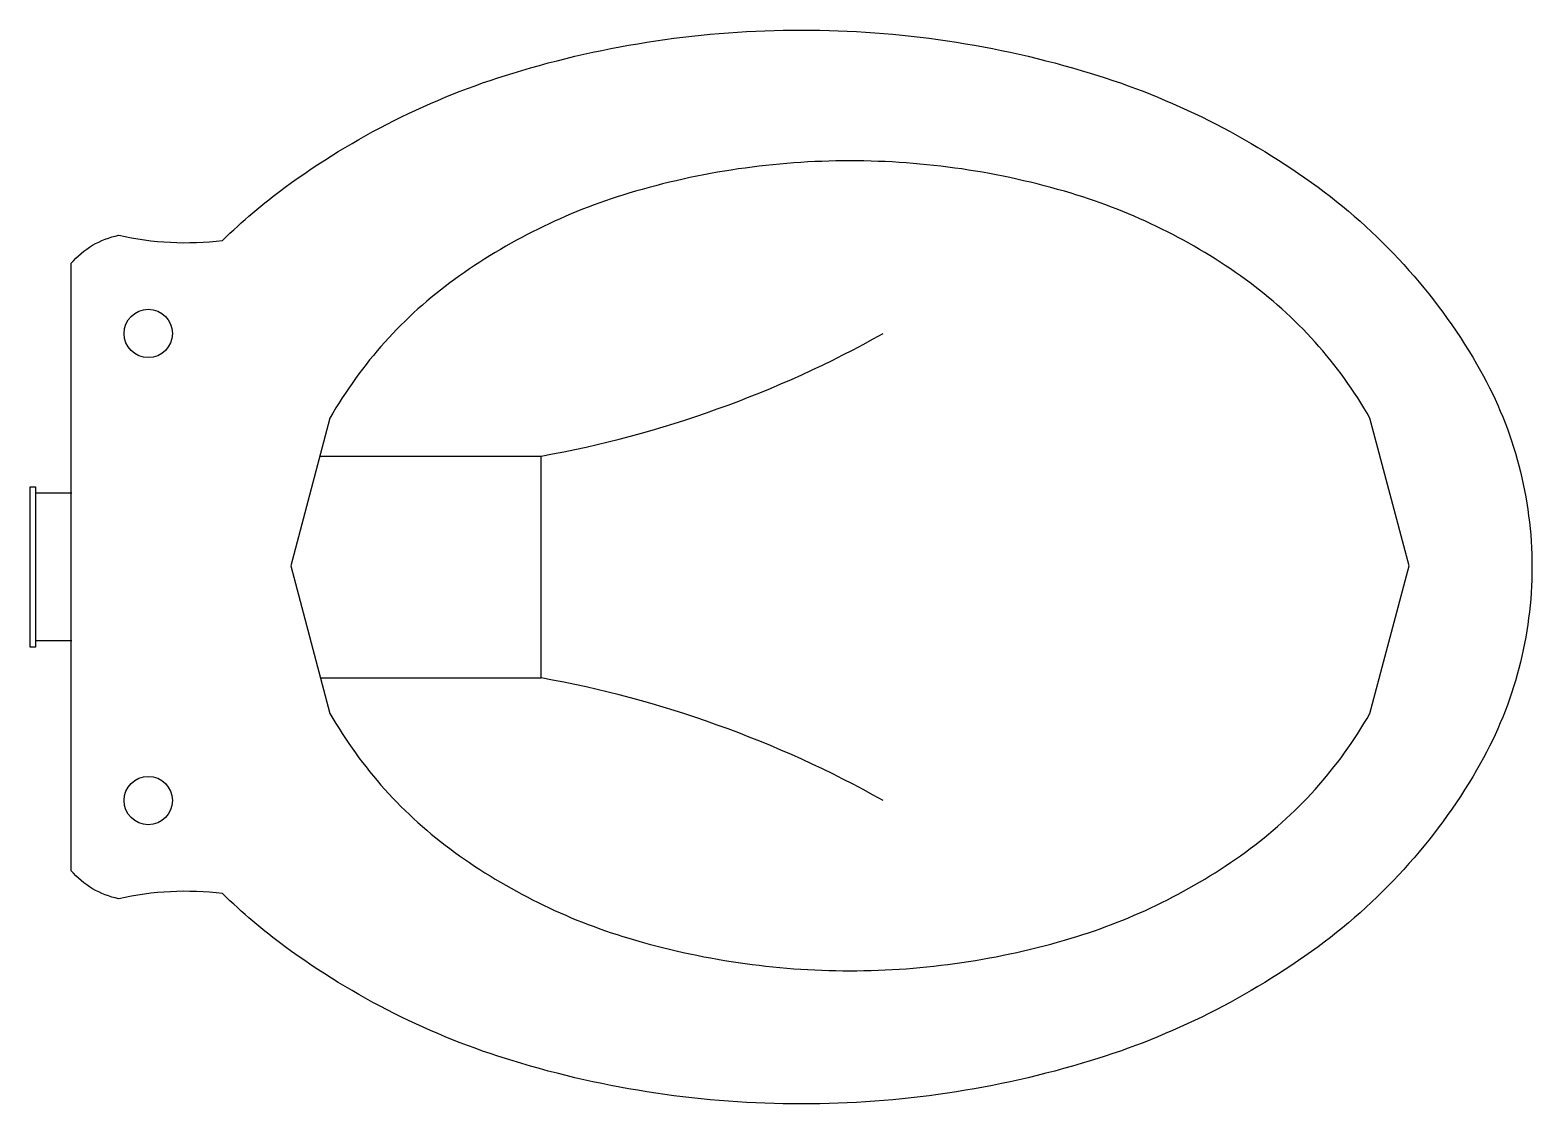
# Model space of a CAD drawing. Extents: x -0.241 to 0.263, y -0.037 to 0.323.
import ezdxf

# ---------------------------------------------------------------- set-up
doc = ezdxf.new("R2010")
doc.units = 0
doc.header["$LTSCALE"] = 0.02
doc.header["$MEASUREMENT"] = 0
doc.layers.get('0').update_dxf_attribs({"linetype": 'CONTINUOUS'})

msp = doc.modelspace()

# ---------------------------------------------------------------- linework, layer by layer
for p, q in [((-0.2267444689411253, 0.1678990696897679), (-0.2389127071706444, 0.1678990696897679)), ((-0.2267444689411253, 0.1184043328711336), (-0.2389127071706444, 0.1184043328711336))]:
    msp.add_line(p, q)
for points in [[(-0.2269286507836507, 0.04135227385500245), (-0.2269286507836506, 0.2449511287058991, -0.167003494111957), (-0.2109725903618727, 0.254362330780727, 0.08570639056989247), (-0.1761343399870992, 0.2526245199523804, -0.03525888583071177), (-0.1551698121743547, 0.2704309218940294, -0.08475645450779253), (-0.078690655915849, 0.3087543442757939, -0.07398845066123703), (0.0180713492163494, 0.3231517012804507, -0.07398845066123691), (0.1148333543485478, 0.3087543442757938, -0.0847564545077924), (0.1913125106070535, 0.2704309218940293, -0.1063466999716132), (0.2457967494647663, 0.2089660360892126, -0.1290516933064135), (0.2630713492163493, 0.1431517012804507, -0.1290516933064138), (0.2457967494647662, 0.0773373664716887, -0.1063466999716131), (0.1913125106070533, 0.01587248066687214, -0.08475645450779241), (0.1148333543485479, -0.02245094171489231, -0.07398845066123717), (0.01807134921634929, -0.03684829871954926, -0.07398845066123691), (-0.07869065591584912, -0.02245094171489237, -0.08475645450779232), (-0.1551698121743548, 0.01587248066687219, -0.03525888583071183), (-0.1761343399870992, 0.03367888260852114, 0.08570639056989242), (-0.2109725903618727, 0.03194107178017458, -0.1670034941119572)], [(0.2219029813361425, 0.1435623906647742), (0.2087367454466249, 0.1930668384869279, 0.1065253511829863), (0.1669580667085128, 0.2395509870144789, 0.08399513691655125), (0.1084900577566158, 0.2684324759723306, 0.07293284187441368), (0.03430930863105691, 0.2793107654556831, 0.07293284187441362), (-0.03987144049450198, 0.2684324759723306, 0.0839951369165514), (-0.09833944944639889, 0.2395509870144789, 0.1065253511829859), (-0.1401181281845112, 0.1930668384869279), (-0.1532843640740288, 0.1435623906647742), (-0.1401181281845111, 0.0940579428426205, 0.1065253511829859), (-0.09833944944639891, 0.04757379431506958, 0.08399513691655125), (-0.03987144049450198, 0.01869230535721786, 0.07293284187441354), (0.03430930863105686, 0.007814015873865376, 0.07293284187441387), (0.1084900577566159, 0.01869230535721789, 0.08399513691655157), (0.1669580667085127, 0.04757379431506953, 0.1065253511829857), (0.2087367454466249, 0.0940579428426205)]]:
    msp.add_lwpolyline(points, format="xyb", close=True)
for points in [[(-0.1435035472780227, 0.1803378167469868), (-0.06923338519235073, 0.1803378167469868)], [(-0.06923338519235073, 0.1059655858139147), (-0.06923338519235073, 0.1803378167469868)], [(-0.1432850928340604, 0.1059655858139147), (-0.06923338519235073, 0.1059655858139147)]]:
    msp.add_lwpolyline(points)
msp.add_lwpolyline([(-0.2407154091305732, 0.1700623300475451), (-0.2389127071706444, 0.1700623300475451), (-0.2389127071706444, 0.1431517012804507), (-0.2389127071706444, 0.1162410725133564), (-0.2407154091305732, 0.1162410725133564), (-0.2407154091305732, 0.1431517012804507)], close=True)
for centre in [(-0.2010559660121407, 0.2214397635447539), (-0.2010559660121407, 0.06486363901614764)]:
    msp.add_circle(centre, 0.008112226341664544)
for centre, start, end in [((-0.1348118136982235, 0.5439220328318216), 280.2243147532141, 299.2062397752206), ((-0.1348118136982235, -0.2576186302709201), 60.79376022477943, 79.7756852467859)]:
    msp.add_arc(centre, 0.3694509608477473, start, end)

doc.saveas('drawing.dxf')
